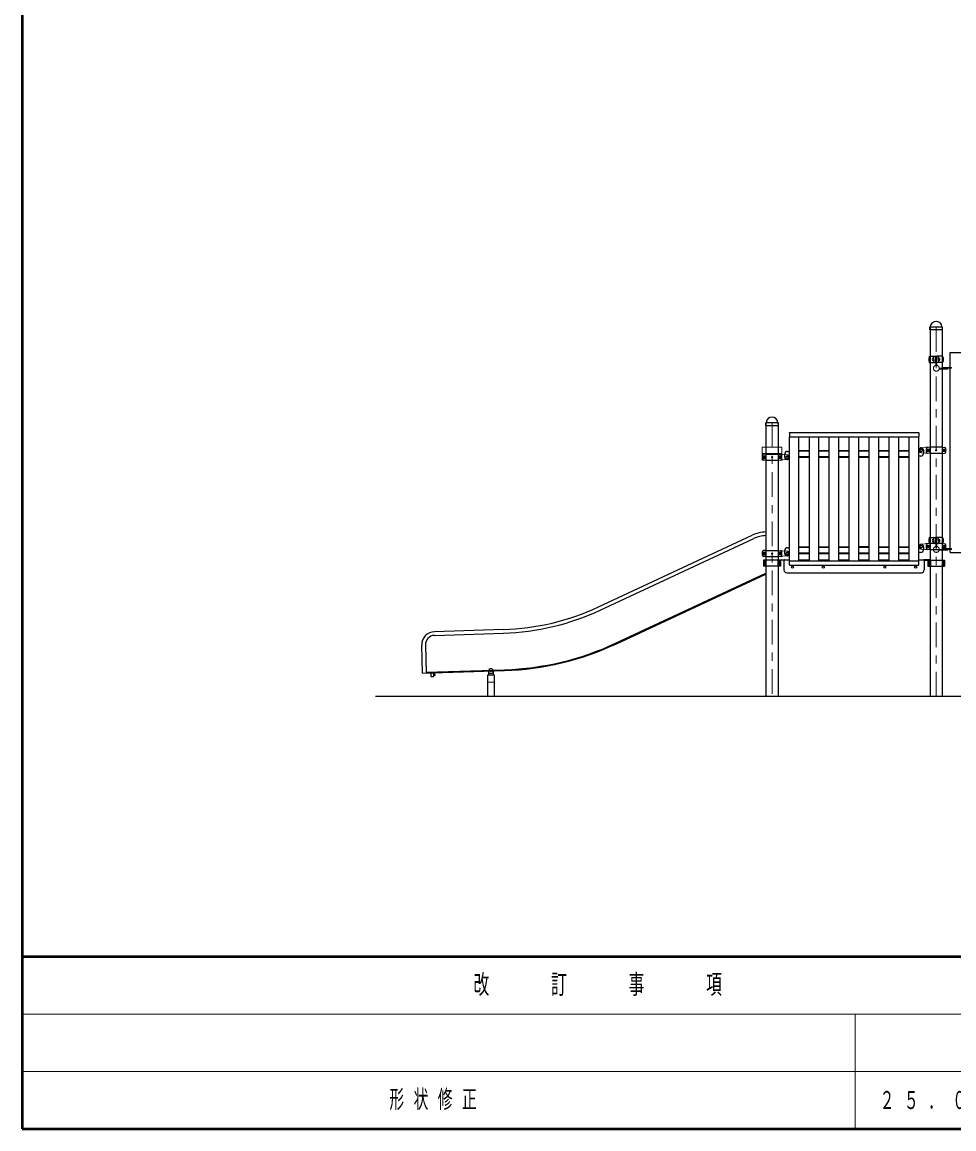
# Model space of a CAD drawing. Units: millimetres on the paper. Extents: x -385 to 0, y -594 to 267.
# Drawn here: x -385 to -271.5, y -297 to -162.1 of the extents above; entities that cross this region are included whole.
import ezdxf

# ---------------------------------------------------------------- set-up
doc = ezdxf.new("R2010")
doc.units = ezdxf.units.MM
for name, pattern in [('USER1', [4.5, 2.5, -2]), ('USER2', [6, 3, -1, 1, -1]), ('USER3', [8, 3, -1, 1, -1, 1, -1])]:
    doc.linetypes.add(name, pattern=pattern)
doc.layers.add('LY_1', color=7, linetype='Continuous', lineweight=25)
doc.styles.add('ＭＳ ゴシック', font='')
doc.styles.get('ＭＳ ゴシック').set_extended_font_data('MS Gothic')

msp = doc.modelspace()

# ---------------------------------------------------------------- linework, layer by layer
at = {"layer": 'LY_1', "lineweight": 50}
for p, q in [((-385, -30), (-385, -297)), ((-385, -276), (0, -276)), ((-385, -297), (0, -297))]:
    msp.add_line(p, q, dxfattribs=at)
at = {"layer": 'LY_1'}
for p, q in [((-274.387, -199.608), (-274.38, -199.303)), ((-272.854, -199.617), (-274.379, -199.617)), ((-274.361, -199.257), (-274.342, -199.239)), ((-274.358, -199.283), (-274.358, -244.283)), ((-272.874, -199.283), (-274.358, -199.283)), ((-272.872, -199.257), (-272.89, -199.239)), ((-272.874, -199.283), (-272.874, -244.283)), ((-272.845, -199.608), (-272.852, -199.303)), ((-271.889, -226.723), (-271.889, -202.344)), ((-271.889, -202.344), (-270.532, -202.344)), ((-274.384, -202.825), (-273.674, -202.825)), ((-274.384, -203.575), (-273.674, -203.575)), ((-273.887, -203.045), (-273.92, -203.044)), ((-273.887, -203.355), (-273.92, -203.356)), ((-273.887, -203.2), (-273.887, -202.842)), ((-273.887, -203.2), (-273.887, -203.558)), ((-273.641, -203.542), (-273.641, -202.858)), ((-273.591, -203.542), (-273.591, -202.858)), ((-272.849, -202.825), (-273.558, -202.825)), ((-272.848, -203.575), (-273.558, -203.575)), ((-273.345, -203.2), (-273.345, -202.842)), ((-273.345, -203.045), (-273.312, -203.044)), ((-273.345, -203.2), (-273.345, -203.558)), ((-273.345, -203.355), (-273.312, -203.356)), ((-272.822, -204.183), (-271.737, -204.183)), ((-272.822, -204.283), (-272.822, -204.183)), ((-271.737, -204.283), (-272.822, -204.283)), ((-271.737, -204.283), (-271.737, -204.183)), ((-294.387, -211.275), (-294.38, -210.97)), ((-292.854, -211.283), (-294.379, -211.283)), ((-294.361, -210.924), (-294.342, -210.905)), ((-294.358, -210.95), (-294.358, -244.283)), ((-292.874, -210.95), (-294.358, -210.95)), ((-292.872, -210.924), (-292.89, -210.905)), ((-292.874, -210.95), (-292.874, -244.283)), ((-292.845, -211.275), (-292.852, -210.97)), ((-291.499, -212.142), (-291.483, -212.125)), ((-291.499, -212.142), (-291.499, -212.608)), ((-291.499, -212.608), (-291.483, -212.625)), ((-291.499, -227.775), (-291.499, -212.625)), ((-291.483, -212.125), (-275.749, -212.125)), ((-291.483, -212.625), (-275.749, -212.625)), ((-290.333, -227.775), (-290.333, -212.625)), ((-289.066, -227.775), (-289.066, -212.625)), ((-287.899, -227.775), (-287.899, -212.625)), ((-286.633, -227.775), (-286.633, -212.625)), ((-285.466, -227.775), (-285.466, -212.625)), ((-284.199, -227.775), (-284.199, -212.625)), ((-283.033, -227.775), (-283.033, -212.625)), ((-281.766, -227.775), (-281.766, -212.625)), ((-280.599, -227.775), (-280.599, -212.625)), ((-279.333, -227.775), (-279.333, -212.625)), ((-278.166, -227.775), (-278.166, -212.625)), ((-276.899, -227.775), (-276.899, -212.625)), ((-275.733, -212.142), (-275.749, -212.125)), ((-275.733, -212.608), (-275.749, -212.625)), ((-275.733, -212.142), (-275.733, -212.608)), ((-275.733, -227.775), (-275.733, -212.625)), ((-291.741, -214.408), (-291.499, -214.408)), ((-290.333, -214.3), (-289.066, -214.3)), ((-290.333, -214.353), (-289.066, -214.353)), ((-287.899, -214.3), (-286.633, -214.3)), ((-287.899, -214.353), (-286.633, -214.353)), ((-285.466, -214.3), (-284.199, -214.3)), ((-285.466, -214.353), (-284.199, -214.353)), ((-283.033, -214.3), (-281.766, -214.3)), ((-283.033, -214.353), (-281.766, -214.353)), ((-280.599, -214.3), (-279.333, -214.3)), ((-280.599, -214.353), (-279.333, -214.353)), ((-278.166, -214.3), (-276.899, -214.3)), ((-278.166, -214.353), (-276.899, -214.353)), ((-275.408, -214.158), (-275.491, -214.158)), ((-275.408, -214.408), (-275.491, -214.408)), ((-275.158, -214.283), (-275.158, -214.658)), ((-274.383, -213.908), (-274.908, -213.954)), ((-272.849, -213.908), (-274.383, -213.908)), ((-272.849, -213.908), (-272.586, -213.931)), ((-294.383, -214.742), (-294.646, -214.765)), ((-294.383, -215.492), (-294.646, -215.469)), ((-294.383, -214.742), (-292.849, -214.742)), ((-294.383, -215.492), (-292.849, -215.492)), ((-292.849, -214.742), (-292.324, -214.788)), ((-292.849, -215.492), (-292.324, -215.446)), ((-292.074, -215.117), (-292.074, -214.742)), ((-291.824, -214.992), (-291.741, -214.992)), ((-291.824, -215.242), (-291.741, -215.242)), ((-290.333, -215.047), (-289.066, -215.047)), ((-290.333, -215.1), (-289.066, -215.1)), ((-287.899, -215.047), (-286.633, -215.047)), ((-287.899, -215.1), (-286.633, -215.1)), ((-285.466, -215.047), (-284.199, -215.047)), ((-285.466, -215.1), (-284.199, -215.1)), ((-283.033, -215.047), (-281.766, -215.047)), ((-283.033, -215.1), (-281.766, -215.1)), ((-280.599, -215.047), (-279.333, -215.047)), ((-280.599, -215.1), (-279.333, -215.1)), ((-278.166, -215.047), (-276.899, -215.047)), ((-278.166, -215.1), (-276.899, -215.1)), ((-275.491, -214.992), (-275.733, -214.992)), ((-274.383, -214.658), (-274.908, -214.612)), ((-272.849, -214.658), (-274.383, -214.658)), ((-272.849, -214.658), (-272.586, -214.635)), ((-314.757, -233.363), (-296.039, -224.635)), ((-314.565, -233.774), (-295.847, -225.046)), ((-274.384, -224.908), (-273.674, -224.908)), ((-273.887, -225.129), (-273.92, -225.128)), ((-273.887, -225.283), (-273.887, -224.925)), ((-273.887, -225.283), (-273.887, -225.642)), ((-273.641, -225.625), (-273.641, -224.942)), ((-273.591, -225.625), (-273.591, -224.942)), ((-272.849, -224.908), (-273.558, -224.908)), ((-273.345, -225.283), (-273.345, -224.925)), ((-273.345, -225.129), (-273.312, -225.128)), ((-273.345, -225.283), (-273.345, -225.642)), ((-294.383, -226.492), (-294.646, -226.515)), ((-294.383, -226.492), (-292.849, -226.492)), ((-292.849, -226.492), (-292.324, -226.538)), ((-292.074, -226.867), (-292.074, -226.492)), ((-291.741, -226.158), (-291.499, -226.158)), ((-290.333, -226.05), (-289.066, -226.05)), ((-290.333, -226.103), (-289.066, -226.103)), ((-287.899, -226.05), (-286.633, -226.05)), ((-287.899, -226.103), (-286.633, -226.103)), ((-285.466, -226.05), (-284.199, -226.05)), ((-285.466, -226.103), (-284.199, -226.103)), ((-283.033, -226.05), (-281.766, -226.05)), ((-281.766, -226.067), (-283.033, -226.067)), ((-283.033, -226.103), (-281.766, -226.103)), ((-280.599, -226.05), (-279.333, -226.05)), ((-280.599, -226.103), (-279.333, -226.103)), ((-278.166, -226.05), (-276.899, -226.05)), ((-278.166, -226.103), (-276.899, -226.103)), ((-275.408, -225.908), (-275.491, -225.908)), ((-275.408, -226.158), (-275.491, -226.158)), ((-275.158, -226.033), (-275.158, -226.408)), ((-274.383, -225.658), (-274.908, -225.704)), ((-274.383, -226.408), (-274.908, -226.362)), ((-272.848, -225.658), (-274.384, -225.658)), ((-272.849, -226.408), (-274.383, -226.408)), ((-273.887, -225.438), (-273.92, -225.439)), ((-273.345, -225.438), (-273.312, -225.439)), ((-272.849, -225.658), (-272.586, -225.681)), ((-272.849, -226.408), (-272.586, -226.385)), ((-272.822, -226.267), (-271.737, -226.267)), ((-272.822, -226.367), (-272.822, -226.267)), ((-271.737, -226.367), (-272.822, -226.367)), ((-271.737, -226.367), (-271.737, -226.267)), ((-294.383, -227.242), (-294.646, -227.219)), ((-294.646, -227.67), (-294.646, -228.42)), ((-292.158, -227.67), (-294.646, -227.67)), ((-294.508, -227.67), (-294.508, -228.42)), ((-294.383, -227.242), (-292.849, -227.242)), ((-292.921, -227.67), (-292.921, -228.42)), ((-292.874, -227.617), (-292.158, -227.617)), ((-292.849, -227.242), (-292.324, -227.196)), ((-292.764, -227.67), (-292.764, -228.42)), ((-292.715, -227.67), (-292.715, -228.42)), ((-292.586, -227.67), (-292.586, -228.42)), ((-292.158, -227.667), (-292.158, -228.867)), ((-292.108, -227.617), (-291.499, -227.617)), ((-291.824, -226.742), (-291.741, -226.742)), ((-291.824, -226.992), (-291.741, -226.992)), ((-291.499, -227.792), (-291.483, -227.775)), ((-291.499, -228.258), (-291.499, -227.792)), ((-291.483, -227.775), (-275.749, -227.775)), ((-290.333, -226.797), (-289.066, -226.797)), ((-290.333, -226.85), (-289.066, -226.85)), ((-290.333, -227.617), (-289.066, -227.617)), ((-287.899, -226.797), (-286.633, -226.797)), ((-287.899, -226.85), (-286.633, -226.85)), ((-287.899, -227.617), (-286.633, -227.617)), ((-285.466, -226.797), (-284.199, -226.797)), ((-285.466, -226.85), (-284.199, -226.85)), ((-285.466, -227.617), (-284.199, -227.617)), ((-283.033, -226.797), (-281.766, -226.797)), ((-283.033, -226.85), (-281.766, -226.85)), ((-283.033, -227.617), (-281.766, -227.617)), ((-280.599, -226.797), (-279.333, -226.797)), ((-280.599, -226.85), (-279.333, -226.85)), ((-280.599, -227.617), (-279.333, -227.617)), ((-278.166, -226.797), (-276.899, -226.797)), ((-278.166, -226.85), (-276.899, -226.85)), ((-278.166, -227.617), (-276.899, -227.617)), ((-275.733, -227.792), (-275.749, -227.775)), ((-275.491, -226.742), (-275.733, -226.742)), ((-275.733, -227.617), (-275.124, -227.617)), ((-275.733, -228.258), (-275.733, -227.792)), ((-274.359, -227.617), (-275.074, -227.617)), ((-275.074, -227.667), (-275.074, -228.867)), ((-275.074, -227.67), (-272.586, -227.67)), ((-274.646, -227.67), (-274.646, -228.42)), ((-274.517, -227.67), (-274.517, -228.42)), ((-274.468, -227.67), (-274.468, -228.42)), ((-274.311, -227.67), (-274.311, -228.42)), ((-272.724, -227.67), (-272.724, -228.42)), ((-272.586, -227.67), (-272.586, -228.42)), ((-271.889, -226.723), (-270.532, -226.723)), ((-312.686, -237.804), (-294.359, -229.258)), ((-292.586, -228.42), (-294.646, -228.42)), ((-291.824, -229.2), (-275.408, -229.2)), ((-291.499, -228.258), (-291.483, -228.275)), ((-291.483, -228.275), (-275.749, -228.275)), ((-275.733, -228.258), (-275.749, -228.275)), ((-274.646, -228.42), (-272.586, -228.42)), ((-312.644, -237.895), (-294.359, -229.368)), ((-326.363, -236.128), (-334.765, -236.392)), ((-334.751, -236.845), (-326.349, -236.581)), ((-336.201, -241.44), (-336.308, -238.035)), ((-335.855, -238.021), (-335.748, -241.426)), ((-336.201, -241.44), (-326.206, -241.126)), ((-335.751, -241.326), (-326.209, -241.026)), ((-335.201, -241.409), (-335.188, -241.825)), ((-334.885, -241.399), (-334.872, -241.815)), ((-334.735, -241.394), (-334.724, -241.727)), ((-328.163, -241.203), (-328.163, -241.703)), ((-327.579, -241.203), (-327.579, -241.703)), ((-335.137, -241.873), (-334.92, -241.867)), ((-334.874, -241.732), (-334.724, -241.727)), ((-327.454, -241.703), (-328.288, -241.703)), ((-328.288, -241.703), (-328.288, -244.283)), ((-327.454, -244.283), (-327.454, -241.703)), ((-131.113, -244.283), (-341.955, -244.283))]:
    msp.add_line(p, q, dxfattribs=at)
at = {"layer": 'LY_1', "lineweight": 13}
for p, q in [((-272.855, -199.283), (-274.377, -199.283)), ((-292.855, -210.95), (-294.377, -210.95)), ((-274.42, -214.129), (-274.728, -214.129)), ((-274.728, -214.129), (-274.728, -214.437)), ((-274.42, -214.437), (-274.728, -214.437)), ((-272.812, -214.129), (-272.504, -214.129)), ((-272.812, -214.437), (-272.504, -214.437)), ((-272.504, -214.129), (-272.504, -214.437)), ((-294.42, -214.963), (-294.728, -214.963)), ((-294.728, -214.963), (-294.728, -215.271)), ((-294.42, -215.271), (-294.728, -215.271)), ((-292.812, -214.963), (-292.504, -214.963)), ((-292.812, -215.271), (-292.504, -215.271)), ((-292.504, -214.963), (-292.504, -215.271)), ((-274.42, -225.879), (-274.728, -225.879)), ((-274.728, -226.187), (-274.728, -225.879)), ((-274.42, -226.187), (-274.728, -226.187)), ((-272.812, -225.879), (-272.504, -225.879)), ((-272.812, -226.187), (-272.504, -226.187)), ((-272.504, -226.187), (-272.504, -225.879)), ((-294.42, -226.713), (-294.728, -226.713)), ((-294.728, -227.021), (-294.728, -226.713)), ((-294.42, -227.021), (-294.728, -227.021)), ((-292.812, -226.713), (-292.504, -226.713)), ((-292.812, -227.021), (-292.504, -227.021)), ((-292.504, -227.021), (-292.504, -226.713)), ((-385, -283), (-243.5, -283)), ((-283.5, -283), (-283.5, -297)), ((-385, -290), (-243.5, -290))]:
    msp.add_line(p, q, dxfattribs=at)
at = {"layer": 'LY_1', "linetype": 'USER2', "lineweight": 13}
for p, q in [((-273.616, -199.283), (-273.616, -244.283)), ((-293.616, -210.95), (-293.616, -244.283))]:
    msp.add_line(p, q, dxfattribs=at)
at = {"layer": 'LY_1', "linetype": 'USER1', "lineweight": 13}
for p, q in [((-273.641, -202.908), (-273.541, -202.908)), ((-273.641, -203.928), (-273.641, -202.908)), ((-273.541, -203.928), (-273.541, -202.908)), ((-273.641, -203.928), (-273.541, -203.928)), ((-273.235, -204.383), (-273.235, -204.283)), ((-272.199, -204.283), (-273.235, -204.283)), ((-273.235, -204.383), (-272.199, -204.383)), ((-272.199, -204.383), (-272.199, -204.283)), ((-275.741, -214.283), (-275.741, -214.375)), ((-274.908, -213.954), (-275.433, -213.993)), ((-274.366, -214.642), (-274.366, -213.925)), ((-272.866, -214.642), (-272.866, -213.925)), ((-294.366, -215.475), (-294.366, -214.758)), ((-292.866, -215.475), (-292.866, -214.758)), ((-292.324, -214.788), (-291.799, -214.826)), ((-292.324, -215.446), (-291.799, -215.407)), ((-291.491, -215.117), (-291.491, -215.025)), ((-274.908, -214.612), (-275.433, -214.574)), ((-273.641, -224.992), (-273.541, -224.992)), ((-273.641, -226.011), (-273.641, -224.992)), ((-273.541, -226.011), (-273.541, -224.992)), ((-294.366, -226.508), (-294.366, -227.225)), ((-292.866, -226.508), (-292.866, -227.225)), ((-292.324, -226.538), (-291.799, -226.576)), ((-275.741, -226.033), (-275.741, -226.125)), ((-274.908, -225.704), (-275.433, -225.743)), ((-274.908, -226.362), (-275.433, -226.324)), ((-274.366, -225.675), (-274.366, -226.392)), ((-273.641, -226.011), (-273.541, -226.011)), ((-273.235, -226.467), (-273.235, -226.367)), ((-272.199, -226.367), (-273.235, -226.367)), ((-273.235, -226.467), (-272.199, -226.467)), ((-272.866, -225.675), (-272.866, -226.392)), ((-272.199, -226.467), (-272.199, -226.367)), ((-292.324, -227.196), (-291.799, -227.157)), ((-291.491, -226.867), (-291.491, -226.775)), ((-328.288, -242.537), (-327.454, -242.537))]:
    msp.add_line(p, q, dxfattribs=at)
at = {"layer": 'LY_1', "linetype": 'USER3', "lineweight": 13}
for p, q in [((-294.823, -214.658), (-294.823, -213.908)), ((-294.823, -213.908), (-292.409, -213.908)), ((-292.409, -214.658), (-292.409, -213.908)), ((-294.823, -214.658), (-292.409, -214.658)), ((-294.823, -214.742), (-292.409, -214.742)), ((-294.823, -215.492), (-294.823, -214.742)), ((-294.823, -215.492), (-292.409, -215.492)), ((-292.409, -215.492), (-292.409, -214.742))]:
    msp.add_line(p, q, dxfattribs=at)
at = {"layer": 'LY_1', "linetype": 'USER1', "lineweight": 13}
for centre, radius in [((-273.591, -204.283), 0.356), ((-275.449, -214.283), 0.125), ((-291.783, -215.117), 0.125), ((-275.449, -226.033), 0.125), ((-273.591, -226.367), 0.356), ((-291.783, -226.867), 0.125)]:
    msp.add_circle(centre, radius, dxfattribs=at)
at = {"layer": 'LY_1', "lineweight": 13}
for centre, radius in [((-274.574, -214.283), 0.154), ((-274.574, -214.283), 0.0833), ((-273.616, -214.283), 0.0833), ((-272.658, -214.283), 0.154), ((-272.658, -214.283), 0.0833), ((-294.574, -215.117), 0.154), ((-294.574, -215.117), 0.0833), ((-293.616, -215.117), 0.0833), ((-292.658, -215.117), 0.154), ((-292.658, -215.117), 0.0833), ((-274.574, -226.033), 0.154), ((-274.574, -226.033), 0.0833), ((-273.616, -226.033), 0.0833), ((-272.658, -226.033), 0.154), ((-272.658, -226.033), 0.0833), ((-294.574, -226.867), 0.154), ((-294.574, -226.867), 0.0833), ((-293.616, -226.867), 0.0833), ((-292.658, -226.867), 0.154), ((-292.658, -226.867), 0.0833)]:
    msp.add_circle(centre, radius, dxfattribs=at)
at = {"layer": 'LY_1'}
for centre, radius in [((-291.116, -228.533), 0.125), ((-287.366, -228.533), 0.125), ((-279.866, -228.533), 0.125), ((-276.116, -228.533), 0.125), ((-327.871, -241.203), 0.1)]:
    msp.add_circle(centre, radius, dxfattribs=at)
for centre, radius, start, end in [((-274.379, -199.608), 0.0083, 178.87801, 270), ((-274.313, -199.304), 0.0667, 135, 178.99605), ((-274.378, -199.203), 0.05, 315, 353.3676), ((-273.616, -199.292), 0.717, 90, 173.3676), ((-273.616, -199.292), 0.717, 6.6324, 90), ((-272.855, -199.203), 0.05, 186.6324, 225), ((-272.919, -199.304), 0.0667, 1.00395, 45), ((-272.854, -199.608), 0.0083, 270, 1.12199), ((-273.573, -203.2), 0.935, 159.19706, 200.80294), ((-274.384, -202.892), 0.0667, 90, 159.19706), ((-274.384, -203.508), 0.0667, 200.80294, 270), ((-273.926, -203.2), 0.156, 88, 272), ((-273.87, -202.842), 0.0167, 90, 180), ((-273.87, -203.558), 0.0167, 180, 270), ((-273.674, -202.858), 0.0333, 0, 90), ((-273.674, -203.542), 0.0333, 270, 0), ((-273.558, -202.858), 0.0333, 90, 180), ((-273.558, -203.542), 0.0333, 180, 270), ((-273.362, -202.842), 0.0167, 0, 90), ((-273.362, -203.558), 0.0167, 270, 0), ((-273.306, -203.2), 0.156, 268, 92), ((-272.848, -202.892), 0.0667, 20.80294, 90), ((-272.848, -203.508), 0.0667, 270, 339.19706), ((-273.659, -203.2), 0.935, 339.19706, 20.80294), ((-293.616, -210.959), 0.717, 90, 173.3676), ((-293.616, -210.959), 0.717, 6.6324, 90), ((-294.379, -211.275), 0.0083, 178.87801, 270), ((-294.313, -210.971), 0.0667, 135, 178.99605), ((-294.378, -210.87), 0.05, 315, 353.3676), ((-292.855, -210.87), 0.05, 186.6324, 225), ((-292.919, -210.971), 0.0667, 1.00395, 45), ((-292.854, -211.275), 0.0083, 270, 1.12199), ((-291.741, -214.742), 0.333, 90, 180), ((-275.449, -214.283), 0.292, 166.27087, 180), ((-275.449, -214.283), 0.292, 0, 166.27087), ((-275.491, -214.283), 0.125, 90, 270), ((-275.408, -214.283), 0.125, 270, 90), ((-273.991, -214.283), 0.833, 163.80375, 196.19625), ((-274.631, -214.097), 0.167, 95, 163.80375), ((-272.601, -214.097), 0.167, 16.19625, 85), ((-273.241, -214.283), 0.833, 343.80375, 16.19625), ((-293.991, -215.117), 0.833, 163.80375, 196.19625), ((-294.631, -214.931), 0.167, 95, 163.80375), ((-294.631, -215.303), 0.167, 196.19625, 265), ((-292.601, -214.931), 0.167, 16.19625, 85), ((-292.601, -215.303), 0.167, 275, 343.80375), ((-293.241, -215.117), 0.833, 343.80375, 16.19625), ((-291.783, -215.117), 0.292, 180, 346.27087), ((-291.824, -215.117), 0.125, 90, 270), ((-291.741, -215.117), 0.125, 270, 90), ((-291.783, -215.117), 0.292, 346.27087, 0), ((-275.491, -214.658), 0.333, 270, 0), ((-274.631, -214.469), 0.167, 196.19625, 265), ((-272.601, -214.469), 0.167, 275, 343.80375), ((-294.182, -228.617), 4.393, 92.30189, 115), ((-294.182, -228.617), 3.94, 92.56691, 115), ((-273.573, -225.283), 0.935, 159.19706, 200.80294), ((-274.384, -224.975), 0.0667, 90, 159.19706), ((-273.926, -225.283), 0.156, 88, 272), ((-273.87, -224.925), 0.0167, 90, 180), ((-273.674, -224.942), 0.0333, 0, 90), ((-273.558, -224.942), 0.0333, 90, 180), ((-273.362, -224.925), 0.0167, 0, 90), ((-273.306, -225.283), 0.156, 268, 92), ((-272.848, -224.975), 0.0667, 20.80294, 90), ((-273.659, -225.283), 0.935, 339.19706, 20.80294), ((-293.991, -226.867), 0.833, 163.80375, 196.19625), ((-294.631, -226.681), 0.167, 95, 163.80375), ((-292.601, -226.681), 0.167, 16.19625, 85), ((-293.241, -226.867), 0.833, 343.80375, 16.19625), ((-291.741, -226.492), 0.333, 90, 180), ((-275.449, -226.033), 0.292, 166.27087, 180), ((-275.449, -226.033), 0.292, 0, 166.27087), ((-275.491, -226.033), 0.125, 90, 270), ((-275.491, -226.408), 0.333, 270, 0), ((-275.408, -226.033), 0.125, 270, 90), ((-273.991, -226.033), 0.833, 163.80375, 196.19625), ((-274.631, -225.847), 0.167, 95, 163.80375), ((-274.631, -226.219), 0.167, 196.19625, 265), ((-274.384, -225.592), 0.0667, 200.80294, 270), ((-273.87, -225.642), 0.0167, 180, 270), ((-273.674, -225.625), 0.0333, 270, 0), ((-273.558, -225.625), 0.0333, 180, 270), ((-273.362, -225.642), 0.0167, 270, 0), ((-272.848, -225.592), 0.0667, 270, 339.19706), ((-272.601, -225.847), 0.167, 16.19625, 85), ((-272.601, -226.219), 0.167, 275, 343.80375), ((-273.241, -226.033), 0.833, 343.80375, 16.19625), ((-294.631, -227.053), 0.167, 196.19625, 265), ((-292.601, -227.053), 0.167, 275, 343.80375), ((-292.108, -227.667), 0.05, 90, 180), ((-291.783, -226.867), 0.292, 180, 346.27087), ((-291.824, -226.867), 0.125, 90, 270), ((-291.741, -226.867), 0.125, 270, 90), ((-291.783, -226.867), 0.292, 346.27087, 0), ((-275.124, -227.667), 0.05, 0, 90), ((-291.824, -228.867), 0.333, 180, 270), ((-275.408, -228.867), 0.333, 270, 0), ((-327.295, -206.476), 29.667, 271.8, 295), ((-327.295, -206.476), 30.12, 271.8, 295), ((-334.715, -237.985), 1.593, 91.8, 181.8), ((-334.715, -237.985), 1.14, 91.8, 181.8), ((-327.295, -206.476), 34.567, 271.8, 295), ((-327.295, -206.476), 34.667, 271.8, 295), ((-327.871, -241.203), 0.292, 0, 180), ((-335.138, -241.823), 0.05, 181.8, 271.8), ((-334.922, -241.817), 0.05, 271.8, 1.8)]:
    msp.add_arc(centre, radius, start, end, dxfattribs=at)
at = {"layer": 'LY_1', "linetype": 'USER1', "lineweight": 13}
for centre, radius, start, end in [((-275.774, -214.375), 0.0333, 270, 0), ((-275.408, -214.283), 0.291, 95, 265), ((-274.383, -213.925), 0.0167, 0, 90), ((-292.849, -214.758), 0.0167, 90, 180), ((-292.849, -215.475), 0.0167, 180, 271.98888), ((-291.824, -215.117), 0.291, 275, 85), ((-291.458, -215.025), 0.0333, 90, 180), ((-274.383, -214.642), 0.0167, 268.01112, 0), ((-292.849, -226.508), 0.0167, 88.01112, 180), ((-291.824, -226.867), 0.291, 275, 85), ((-275.774, -226.125), 0.0333, 270, 0), ((-275.408, -226.033), 0.291, 95, 265), ((-274.383, -225.675), 0.0167, 0, 91.98888), ((-274.383, -226.392), 0.0167, 270, 0), ((-292.849, -227.225), 0.0167, 180, 270), ((-291.458, -226.775), 0.0333, 90, 180), ((-327.871, -241.203), 0.292, 181.8, 1.8)]:
    msp.add_arc(centre, radius, start, end, dxfattribs=at)
at = {"layer": 'LY_1', "lineweight": 13}
for centre, start, end in [((-276.554, -214.283), 355.87048, 4.12952), ((-270.678, -214.283), 175.87048, 184.12952), ((-296.554, -215.117), 355.87048, 4.12952), ((-290.678, -215.117), 175.87048, 184.12952), ((-276.554, -226.033), 355.87048, 4.12952), ((-270.678, -226.033), 175.87048, 184.12952), ((-296.554, -226.867), 355.87048, 4.12952), ((-290.678, -226.867), 175.87048, 184.12952)]:
    msp.add_arc(centre, 2.139, start, end, dxfattribs=at)

# ---------------------------------------------------------------- texts
at = {"layer": 'LY_1', "style": 'ＭＳ ゴシック'}
for s, insert, char_height, attachment_point in [('\\T1.64;\\W0.6;改\u3000\u3000訂\u3000\u3000事\u3000\u3000項', (-314.25, -279.5), 2.346, 5), ('\\T1.64;\\W0.6;形状修正', (-340.25, -293.5), 2.199, 4), ('\\T1.64;\\W0.6;２５．０３．１８', (-280.5, -293.5), 2.199, 4)]:
    msp.add_mtext(s, dxfattribs=dict(at, insert=insert, char_height=char_height, attachment_point=attachment_point))

doc.saveas('drawing.dxf')
